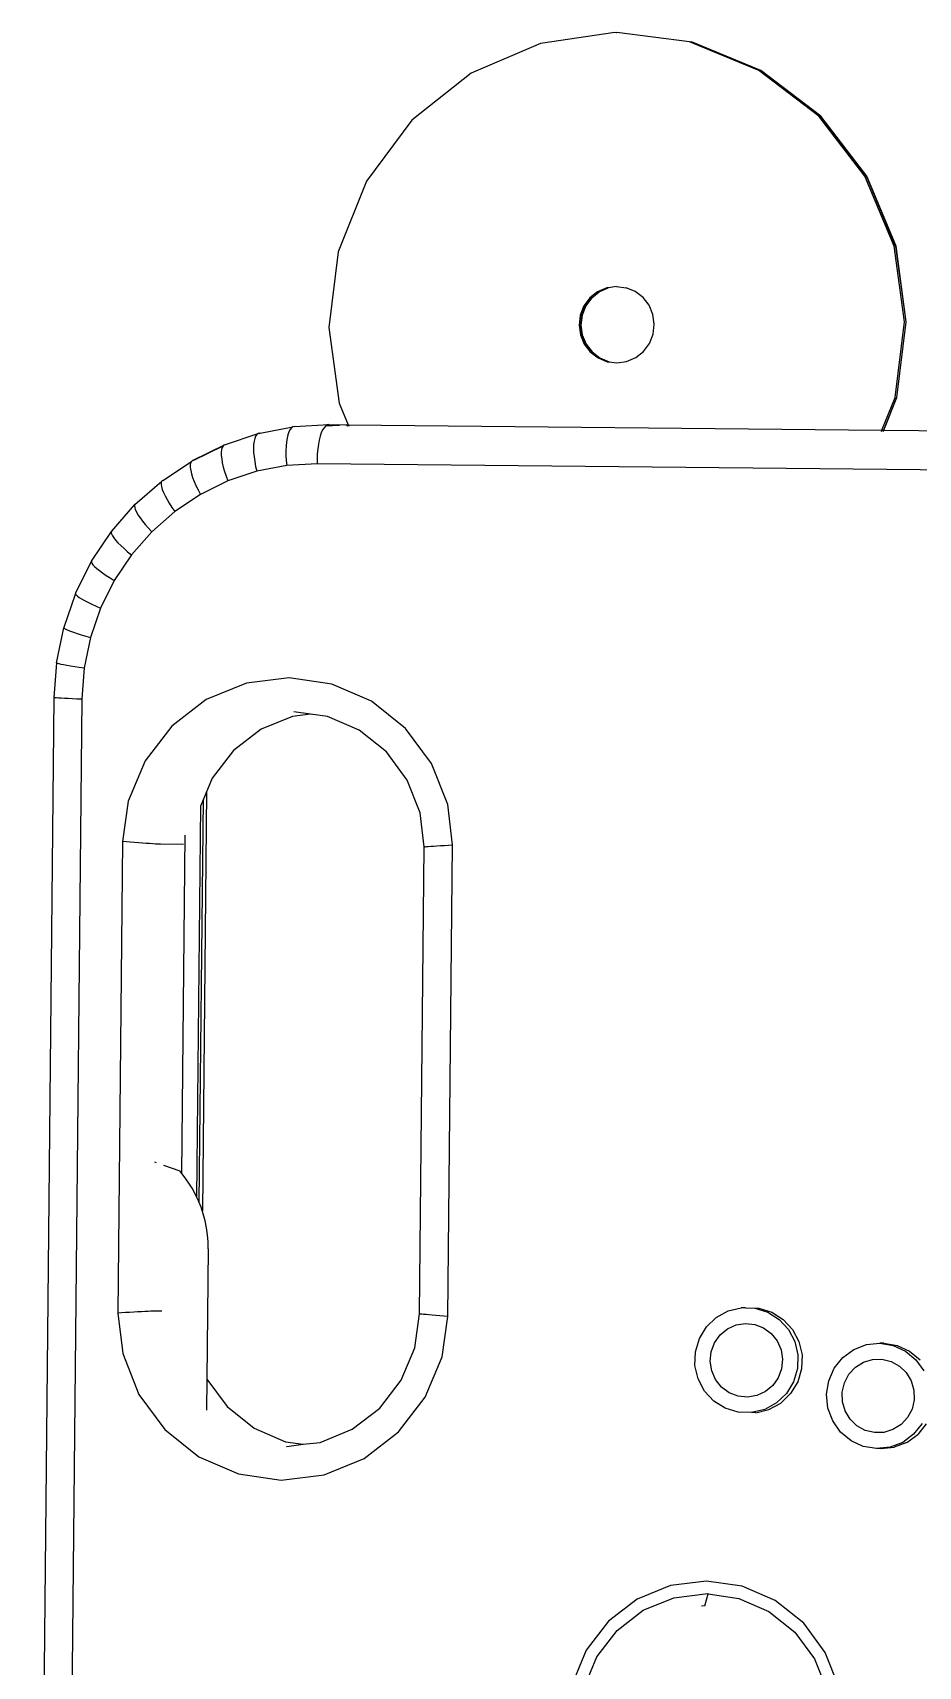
# Model space of a CAD drawing. Extents: x 3485972 to 3601240, y -625657 to -591207.
# Drawn here: x 3495404.9 to 3495538.8, y -607946.4 to -607699.4 of the extents above; entities that cross this region are included whole.
import ezdxf

# ---------------------------------------------------------------- set-up
doc = ezdxf.new("R2010")
doc.units = 0
doc.header["$LTSCALE"] = 6
doc.header["$MEASUREMENT"] = 0
doc.layers.add('medical equipment', color=171, linetype='CONTINUOUS', lineweight=25)

msp = doc.modelspace()

# ---------------------------------------------------------------- linework, layer by layer
at = {"layer": 'medical equipment'}
for p, q in [((3495481.7, -607700.99), (3495471.24, -607705.51)), ((3495492.95, -607699.37), (3495481.7, -607700.99)), ((3495493.16, -607699.4), (3495492.95, -607699.37)), ((3495493.24, -607699.37), (3495493.16, -607699.4)), ((3495504.22, -607700.77), (3495493.24, -607699.37)), ((3495514.73, -607705.07), (3495504.22, -607700.77)), ((3495504.43, -607700.79), (3495504.22, -607700.77)), ((3495504.51, -607700.76), (3495504.43, -607700.79)), ((3495504.43, -607700.79), (3495514.95, -607705.1)), ((3495515.02, -607705.07), (3495504.51, -607700.76)), ((3495471.24, -607705.51), (3495462.27, -607712.62)), ((3495523.79, -607712), (3495514.73, -607705.07)), ((3495514.95, -607705.1), (3495524, -607712.02)), ((3495524.08, -607711.99), (3495515.02, -607705.07)), ((3495462.27, -607712.62), (3495455.41, -607721.83)), ((3495530.76, -607721.07), (3495523.79, -607712)), ((3495524, -607712.02), (3495530.97, -607721.1)), ((3495531.04, -607721.07), (3495524.08, -607711.99)), ((3495535.17, -607731.67), (3495530.76, -607721.07)), ((3495530.97, -607721.1), (3495535.38, -607731.7)), ((3495535.46, -607731.67), (3495531.04, -607721.07)), ((3495455.41, -607721.83), (3495451.13, -607732.52)), ((3495451.13, -607732.52), (3495449.72, -607743.96)), ((3495536.72, -607743.09), (3495535.17, -607731.67)), ((3495535.38, -607731.7), (3495536.93, -607743.11)), ((3495537.01, -607743.08), (3495535.46, -607731.67)), ((3495490.34, -607738.55), (3495489.17, -607739.48)), ((3495489.46, -607739.48), (3495490.55, -607738.57)), ((3495491.71, -607737.96), (3495490.34, -607738.55)), ((3495490.55, -607738.57), (3495491.92, -607737.98)), ((3495491.92, -607737.98), (3495491.71, -607737.96)), ((3495492, -607737.95), (3495491.92, -607737.98)), ((3495493.18, -607737.75), (3495492, -607737.95)), ((3495493.18, -607737.75), (3495494.66, -607737.93)), ((3495496.03, -607738.49), (3495494.66, -607737.93)), ((3495497.22, -607739.4), (3495496.03, -607738.49)), ((3495488.27, -607740.68), (3495487.71, -607742.08)), ((3495488.48, -607740.71), (3495487.92, -607742.11)), ((3495488.56, -607740.68), (3495488, -607742.08)), ((3495489.17, -607739.48), (3495488.27, -607740.68)), ((3495489.38, -607739.5), (3495488.48, -607740.71)), ((3495489.46, -607739.48), (3495488.56, -607740.68)), ((3495489.38, -607739.5), (3495489.46, -607739.48)), ((3495498.13, -607740.58), (3495497.22, -607739.4)), ((3495498.71, -607741.97), (3495498.13, -607740.58)), ((3495487.71, -607742.08), (3495487.53, -607743.58)), ((3495487.53, -607743.58), (3495487.73, -607745.07)), ((3495487.92, -607742.11), (3495487.74, -607743.61)), ((3495487.74, -607743.61), (3495487.94, -607745.1)), ((3495488, -607742.08), (3495487.81, -607743.58)), ((3495487.81, -607743.58), (3495488.02, -607745.07)), ((3495498.91, -607743.47), (3495498.71, -607741.97)), ((3495498.73, -607744.96), (3495498.91, -607743.47)), ((3495535.31, -607754.53), (3495536.72, -607743.09)), ((3495536.93, -607743.11), (3495535.52, -607754.55)), ((3495535.59, -607754.52), (3495537.01, -607743.08)), ((3495449.72, -607743.96), (3495451.27, -607755.37)), ((3495487.73, -607745.07), (3495488.31, -607746.46)), ((3495487.94, -607745.1), (3495488.52, -607746.49)), ((3495488.02, -607745.07), (3495488.6, -607746.46)), ((3495498.17, -607746.36), (3495498.73, -607744.96)), ((3495488.31, -607746.46), (3495489.22, -607747.65)), ((3495488.52, -607746.49), (3495489.43, -607747.68)), ((3495488.6, -607746.46), (3495489.51, -607747.65)), ((3495489.22, -607747.65), (3495490.4, -607748.56)), ((3495489.43, -607747.68), (3495490.61, -607748.58)), ((3495489.51, -607747.65), (3495490.69, -607748.55)), ((3495490.4, -607748.56), (3495491.78, -607749.12)), ((3495490.61, -607748.58), (3495491.99, -607749.15)), ((3495490.69, -607748.55), (3495492.07, -607749.12)), ((3495494.73, -607749.09), (3495496.1, -607748.5)), ((3495496.1, -607748.5), (3495497.27, -607747.57)), ((3495497.27, -607747.57), (3495498.17, -607746.36)), ((3495491.78, -607749.12), (3495491.99, -607749.15)), ((3495491.99, -607749.15), (3495492.07, -607749.12)), ((3495492.07, -607749.12), (3495493.25, -607749.3)), ((3495493.25, -607749.3), (3495494.73, -607749.09)), ((3495451.27, -607755.37), (3495452.64, -607758.66)), ((3495533.33, -607759.46), (3495535.31, -607754.53)), ((3495535.52, -607754.55), (3495533.55, -607759.46)), ((3495533.62, -607759.46), (3495535.59, -607754.52)), ((3495433.92, -607761.7), (3495439.01, -607760)), ((3495438.5, -607760.73), (3495438.4, -607761.15)), ((3495438.64, -607760.4), (3495438.5, -607760.73)), ((3495438.81, -607760.15), (3495438.64, -607760.4)), ((3495439.01, -607760), (3495438.81, -607760.15)), ((3495439.15, -607759.97), (3495439.01, -607760)), ((3495439.15, -607759.97), (3495439.25, -607759.94)), ((3495439.31, -607759.94), (3495439.25, -607759.94)), ((3495439.31, -607759.94), (3495444.28, -607758.98)), ((3495443.39, -607760.68), (3495443.3, -607761.25)), ((3495443.52, -607760.17), (3495443.39, -607760.68)), ((3495443.67, -607759.74), (3495443.52, -607760.17)), ((3495443.85, -607759.39), (3495443.67, -607759.74)), ((3495444.06, -607759.14), (3495443.85, -607759.39)), ((3495444.28, -607758.98), (3495444.06, -607759.14)), ((3495444.52, -607758.92), (3495444.28, -607758.98)), ((3495444.52, -607758.92), (3495449.69, -607758.63)), ((3495448.24, -607760.97), (3495448.12, -607761.61)), ((3495448.39, -607760.39), (3495448.24, -607760.97)), ((3495448.57, -607759.88), (3495448.39, -607760.39)), ((3495448.76, -607759.45), (3495448.57, -607759.88)), ((3495448.98, -607759.1), (3495448.76, -607759.45)), ((3495449.21, -607758.85), (3495448.98, -607759.1)), ((3495449.24, -607758.83), (3495449.21, -607758.85)), ((3495449.45, -607758.69), (3495449.24, -607758.83)), ((3495449.24, -607758.83), (3495451.34, -607758.71)), ((3495449.69, -607758.63), (3495449.45, -607758.69)), ((3495449.69, -607758.63), (3495452.64, -607758.66)), ((3495452.35, -607758.73), (3495452.27, -607758.72)), ((3495452.59, -607758.88), (3495452.35, -607758.73)), ((3495452.64, -607758.66), (3495533.33, -607759.46)), ((3495452.66, -607758.72), (3495452.73, -607758.88)), ((3495533.24, -607759.68), (3495533.31, -607759.52)), ((3495533.33, -607759.46), (3495533.55, -607759.46)), ((3495533.53, -607759.52), (3495533.46, -607759.69)), ((3495533.53, -607759.69), (3495533.59, -607759.52)), ((3495533.55, -607759.46), (3495533.62, -607759.46)), ((3495533.62, -607759.46), (3495589.16, -607760.01)), ((3495429.08, -607764.07), (3495433.92, -607761.7)), ((3495429.3, -607764.02), (3495433.73, -607761.85)), ((3495433.5, -607762.41), (3495433.45, -607762.81)), ((3495433.45, -607762.81), (3495433.45, -607763.29)), ((3495433.45, -607763.29), (3495433.51, -607763.83)), ((3495433.59, -607762.09), (3495433.5, -607762.41)), ((3495433.73, -607761.85), (3495433.59, -607762.09)), ((3495433.92, -607761.7), (3495433.73, -607761.85)), ((3495438.34, -607761.65), (3495438.32, -607762.21)), ((3495438.32, -607762.21), (3495438.34, -607762.83)), ((3495438.4, -607761.15), (3495438.34, -607761.65)), ((3495438.34, -607762.83), (3495438.4, -607763.51)), ((3495443.24, -607761.89), (3495443.21, -607762.58)), ((3495443.21, -607762.58), (3495443.22, -607763.31)), ((3495443.22, -607763.31), (3495443.26, -607764.06)), ((3495443.3, -607761.25), (3495443.24, -607761.89)), ((3495447.96, -607763.04), (3495447.93, -607763.79)), ((3495448.03, -607762.31), (3495447.96, -607763.04)), ((3495448.12, -607761.61), (3495448.03, -607762.31)), ((3495424.6, -607767.07), (3495428.92, -607764.21)), ((3495428.81, -607764.43), (3495428.75, -607764.74)), ((3495428.75, -607764.74), (3495428.76, -607765.11)), ((3495428.76, -607765.11), (3495428.82, -607765.56)), ((3495428.92, -607764.21), (3495428.81, -607764.43)), ((3495428.82, -607765.56), (3495428.94, -607766.06)), ((3495429.08, -607764.07), (3495428.92, -607764.21)), ((3495429.3, -607764.02), (3495429.08, -607764.07)), ((3495433.51, -607763.83), (3495433.6, -607764.42)), ((3495433.6, -607764.42), (3495433.75, -607765.06)), ((3495433.75, -607765.06), (3495433.94, -607765.74)), ((3495433.94, -607765.74), (3495434.17, -607766.44)), ((3495438.81, -607765.69), (3495434.43, -607767.16)), ((3495438.4, -607763.51), (3495438.5, -607764.21)), ((3495438.5, -607764.21), (3495438.64, -607764.95)), ((3495438.64, -607764.95), (3495438.81, -607765.69)), ((3495443.33, -607764.82), (3495438.81, -607765.69)), ((3495443.26, -607764.06), (3495443.33, -607764.82)), ((3495447.93, -607764.56), (3495443.33, -607764.82)), ((3495447.93, -607763.79), (3495447.93, -607764.56)), ((3495589.4, -607765.98), (3495447.93, -607764.56)), ((3495420.4, -607770.74), (3495424.45, -607767.19)), ((3495424.36, -607767.4), (3495424.35, -607767.67)), ((3495424.35, -607767.67), (3495424.4, -607768.02)), ((3495424.45, -607767.19), (3495424.36, -607767.4)), ((3495424.4, -607768.02), (3495424.52, -607768.43)), ((3495424.6, -607767.07), (3495424.45, -607767.19)), ((3495428.94, -607766.06), (3495429.11, -607766.62)), ((3495429.11, -607766.62), (3495429.34, -607767.23)), ((3495429.34, -607767.23), (3495429.61, -607767.86)), ((3495429.61, -607767.86), (3495429.93, -607768.52)), ((3495434.43, -607767.16), (3495430.28, -607769.19)), ((3495434.17, -607766.44), (3495434.43, -607767.16)), ((3495416.83, -607774.8), (3495420.4, -607770.74)), ((3495420.4, -607770.74), (3495420.34, -607770.93)), ((3495424.52, -607768.43), (3495424.7, -607768.89)), ((3495424.7, -607768.89), (3495424.94, -607769.41)), ((3495424.94, -607769.41), (3495425.24, -607769.96)), ((3495425.24, -607769.96), (3495425.59, -607770.54)), ((3495425.59, -607770.54), (3495425.99, -607771.15)), ((3495430.28, -607769.19), (3495426.43, -607771.77)), ((3495429.93, -607768.52), (3495430.28, -607769.19)), ((3495420.34, -607770.93), (3495420.36, -607771.17)), ((3495420.36, -607771.17), (3495420.45, -607771.48)), ((3495420.45, -607771.48), (3495420.62, -607771.85)), ((3495420.62, -607771.85), (3495420.85, -607772.26)), ((3495420.85, -607772.26), (3495421.16, -607772.72)), ((3495421.16, -607772.72), (3495421.53, -607773.22)), ((3495421.53, -607773.22), (3495421.95, -607773.74)), ((3495426.43, -607771.77), (3495422.93, -607774.83)), ((3495425.99, -607771.15), (3495426.43, -607771.77)), ((3495413.82, -607779.3), (3495416.83, -607774.8)), ((3495416.83, -607774.8), (3495416.8, -607774.96)), ((3495416.8, -607774.96), (3495416.85, -607775.17)), ((3495416.85, -607775.17), (3495416.98, -607775.44)), ((3495416.98, -607775.44), (3495417.19, -607775.75)), ((3495417.19, -607775.75), (3495417.47, -607776.11)), ((3495422.93, -607774.83), (3495419.86, -607778.33)), ((3495421.95, -607773.74), (3495422.42, -607774.28)), ((3495422.42, -607774.28), (3495422.93, -607774.83)), ((3495417.47, -607776.11), (3495417.83, -607776.51)), ((3495417.83, -607776.51), (3495418.26, -607776.94)), ((3495418.26, -607776.94), (3495418.75, -607777.39)), ((3495418.75, -607777.39), (3495419.28, -607777.85)), ((3495419.28, -607777.85), (3495419.86, -607778.33)), ((3495411.41, -607784.16), (3495413.82, -607779.3)), ((3495413.82, -607779.3), (3495413.8, -607779.43)), ((3495413.8, -607779.43), (3495413.88, -607779.61)), ((3495413.88, -607779.61), (3495414.04, -607779.83)), ((3495414.04, -607779.83), (3495414.29, -607780.09)), ((3495414.29, -607780.09), (3495414.62, -607780.38)), ((3495414.62, -607780.38), (3495415.02, -607780.71)), ((3495415.02, -607780.71), (3495415.5, -607781.06)), ((3495419.86, -607778.33), (3495417.26, -607782.21)), ((3495417.26, -607782.21), (3495415.19, -607786.4)), ((3495415.5, -607781.06), (3495416.04, -607781.43)), ((3495416.04, -607781.43), (3495416.63, -607781.82)), ((3495416.63, -607781.82), (3495417.26, -607782.21)), ((3495409.68, -607789.29), (3495411.41, -607784.26)), ((3495411.41, -607784.16), (3495411.41, -607784.26)), ((3495411.41, -607784.26), (3495411.5, -607784.4)), ((3495411.5, -607784.4), (3495411.69, -607784.57)), ((3495411.69, -607784.57), (3495411.97, -607784.77)), ((3495411.97, -607784.77), (3495412.33, -607784.99)), ((3495412.33, -607784.99), (3495412.77, -607785.24)), ((3495412.77, -607785.24), (3495413.29, -607785.51)), ((3495413.29, -607785.51), (3495413.87, -607785.8)), ((3495415.19, -607786.4), (3495413.66, -607790.83)), ((3495413.87, -607785.8), (3495414.51, -607786.1)), ((3495414.51, -607786.1), (3495415.19, -607786.4)), ((3495408.55, -607794.64), (3495409.65, -607789.37)), ((3495409.68, -607789.29), (3495409.64, -607789.31)), ((3495409.64, -607789.31), (3495409.65, -607789.37)), ((3495409.65, -607789.37), (3495409.76, -607789.46)), ((3495409.76, -607789.46), (3495409.96, -607789.58)), ((3495409.96, -607789.58), (3495410.26, -607789.71)), ((3495410.26, -607789.71), (3495410.65, -607789.87)), ((3495410.65, -607789.87), (3495411.12, -607790.04)), ((3495411.12, -607790.04), (3495411.67, -607790.23)), ((3495411.67, -607790.23), (3495412.28, -607790.42)), ((3495412.28, -607790.42), (3495412.95, -607790.62)), ((3495412.95, -607790.62), (3495413.66, -607790.83)), ((3495413.66, -607790.83), (3495412.72, -607795.43)), ((3495408.17, -607799.89), (3495408.56, -607794.67)), ((3495408.55, -607794.64), (3495408.56, -607794.67)), ((3495408.56, -607794.67), (3495408.68, -607794.72)), ((3495408.68, -607794.72), (3495408.9, -607794.78)), ((3495408.9, -607794.78), (3495409.21, -607794.85)), ((3495409.21, -607794.85), (3495409.61, -607794.93)), ((3495409.61, -607794.93), (3495410.1, -607795.02)), ((3495410.1, -607795.02), (3495410.67, -607795.11)), ((3495410.67, -607795.11), (3495411.3, -607795.21)), ((3495411.3, -607795.21), (3495411.98, -607795.32)), ((3495411.98, -607795.32), (3495412.72, -607795.43)), ((3495412.72, -607795.43), (3495412.37, -607800.11)), ((3495437.24, -607797.74), (3495431.18, -607800.22)), ((3495443.72, -607796.93), (3495437.24, -607797.74)), ((3495450.18, -607797.87), (3495443.72, -607796.93)), ((3495456.18, -607800.47), (3495450.18, -607797.87)), ((3495404.93, -608123.94), (3495408.17, -607799.89)), ((3495408.17, -607799.89), (3495408.29, -607799.9)), ((3495408.29, -607799.9), (3495408.51, -607799.92)), ((3495408.51, -607799.92), (3495408.83, -607799.94)), ((3495408.83, -607799.94), (3495409.24, -607799.96)), ((3495412.37, -607800.11), (3495409.13, -608123.8)), ((3495409.24, -607799.96), (3495409.73, -607799.99)), ((3495409.73, -607799.99), (3495410.3, -607800.02)), ((3495410.3, -607800.02), (3495410.94, -607800.05)), ((3495410.94, -607800.05), (3495411.63, -607800.08)), ((3495411.63, -607800.08), (3495412.37, -607800.11)), ((3495431.18, -607800.22), (3495425.96, -607804.22)), ((3495461.32, -607804.58), (3495456.18, -607800.47)), ((3495444.23, -607802.75), (3495439.49, -607804.7)), ((3495446.91, -607802.41), (3495444.23, -607802.75)), ((3495446.91, -607802.41), (3495444.43, -607802.05)), ((3495449.48, -607802.75), (3495446.91, -607802.41)), ((3495454.3, -607804.84), (3495449.48, -607802.75)), ((3495425.96, -607804.22), (3495421.94, -607809.46)), ((3495439.49, -607804.7), (3495435.31, -607807.9)), ((3495458.41, -607808.13), (3495454.3, -607804.84)), ((3495465.24, -607809.9), (3495461.32, -607804.58)), ((3495435.31, -607807.9), (3495432.09, -607812.1)), ((3495421.94, -607809.46), (3495419.38, -607815.59)), ((3495461.55, -607812.39), (3495458.41, -607808.13)), ((3495467.68, -607816.07), (3495465.24, -607809.9)), ((3495432.09, -607812.1), (3495430.75, -607815.3)), ((3495463.51, -607817.34), (3495461.55, -607812.39)), ((3495430.09, -607876.24), (3495430.75, -607815.3)), ((3495430.75, -607815.3), (3495430.35, -607816.24)), ((3495431.22, -607814.17), (3495430.59, -607877.59)), ((3495419.38, -607815.59), (3495418.53, -607821.7)), ((3495429.76, -607875.51), (3495430.35, -607816.24)), ((3495464.14, -607822.48), (3495463.51, -607817.34)), ((3495468.41, -607822.2), (3495467.68, -607816.07)), ((3495418.53, -607821.7), (3495417.81, -607892.98)), ((3495419.1, -607821.75), (3495418.53, -607821.7)), ((3495419.69, -607821.79), (3495419.1, -607821.75)), ((3495420.3, -607821.84), (3495419.69, -607821.79)), ((3495420.92, -607821.88), (3495420.3, -607821.84)), ((3495421.51, -607821.93), (3495420.92, -607821.88)), ((3495422.08, -607821.97), (3495421.51, -607821.93)), ((3495422.61, -607822), (3495422.08, -607821.97)), ((3495423.09, -607822.03), (3495422.61, -607822)), ((3495423.5, -607822.06), (3495423.09, -607822.03)), ((3495423.84, -607822.07), (3495423.5, -607822.06)), ((3495424.09, -607822.09), (3495423.84, -607822.07)), ((3495424.26, -607822.09), (3495424.09, -607822.09)), ((3495427.71, -607822.13), (3495424.26, -607822.09)), ((3495427.47, -607871.86), (3495427.98, -607820.7)), ((3495463.43, -607893.11), (3495464.14, -607822.48)), ((3495464.19, -607822.49), (3495464.14, -607822.48)), ((3495464.19, -607822.49), (3495464.25, -607822.46)), ((3495464.25, -607822.49), (3495464.19, -607822.49)), ((3495464.25, -607822.46), (3495464.45, -607822.45)), ((3495464.45, -607822.45), (3495464.74, -607822.42)), ((3495464.74, -607822.42), (3495465.11, -607822.4)), ((3495465.11, -607822.4), (3495465.55, -607822.37)), ((3495465.55, -607822.37), (3495466.05, -607822.34)), ((3495466.05, -607822.34), (3495466.6, -607822.3)), ((3495466.6, -607822.3), (3495467.19, -607822.27)), ((3495467.19, -607822.27), (3495467.79, -607822.23)), ((3495467.69, -607893.48), (3495468.41, -607822.2)), ((3495467.79, -607822.23), (3495468.41, -607822.2)), ((3495423.36, -607870.11), (3495423.61, -607870.2)), ((3495424.7, -607870.6), (3495427.16, -607871.48)), ((3495427.47, -607871.86), (3495427.16, -607871.48)), ((3495427.83, -607872.31), (3495427.47, -607871.86)), ((3495428.45, -607873.18), (3495427.83, -607872.31)), ((3495429.02, -607874.09), (3495428.45, -607873.18)), ((3495429.53, -607875.03), (3495429.02, -607874.09)), ((3495429.76, -607875.51), (3495429.53, -607875.03)), ((3495429.99, -607875.99), (3495429.76, -607875.51)), ((3495430.09, -607876.24), (3495429.99, -607875.99)), ((3495430.39, -607876.98), (3495430.09, -607876.24)), ((3495430.72, -607878), (3495430.39, -607876.98)), ((3495431, -607879.03), (3495430.72, -607878)), ((3495431.21, -607880.08), (3495431, -607879.03)), ((3495431.36, -607881.14), (3495431.21, -607880.08)), ((3495431.45, -607882.2), (3495431.36, -607881.14)), ((3495431.47, -607883.27), (3495431.27, -607902.97)), ((3495431.47, -607883.27), (3495431.45, -607882.2)), ((3495418.38, -607892.94), (3495417.81, -607892.98)), ((3495417.81, -607892.98), (3495418.54, -607899.11)), ((3495418.98, -607892.91), (3495418.38, -607892.94)), ((3495419.59, -607892.88), (3495418.98, -607892.91)), ((3495420.21, -607892.84), (3495419.59, -607892.88)), ((3495420.8, -607892.81), (3495420.21, -607892.84)), ((3495421.38, -607892.79), (3495420.8, -607892.81)), ((3495421.91, -607892.76), (3495421.38, -607892.79)), ((3495422.38, -607892.74), (3495421.91, -607892.76)), ((3495422.79, -607892.72), (3495422.38, -607892.74)), ((3495423.13, -607892.71), (3495422.79, -607892.72)), ((3495423.38, -607892.71), (3495423.13, -607892.71)), ((3495423.55, -607892.7), (3495423.38, -607892.71)), ((3495424.48, -607892.71), (3495423.55, -607892.7)), ((3495462.7, -607898.24), (3495463.43, -607893.11)), ((3495463.43, -607893.11), (3495463.48, -607893.1)), ((3495463.48, -607893.1), (3495463.54, -607893.1)), ((3495463.54, -607893.13), (3495463.48, -607893.1)), ((3495463.75, -607893.15), (3495463.54, -607893.13)), ((3495464.04, -607893.18), (3495463.75, -607893.15)), ((3495464.41, -607893.22), (3495464.04, -607893.18)), ((3495464.84, -607893.25), (3495464.41, -607893.22)), ((3495465.34, -607893.3), (3495464.84, -607893.25)), ((3495465.89, -607893.34), (3495465.34, -607893.3)), ((3495466.48, -607893.39), (3495465.89, -607893.34)), ((3495467.08, -607893.43), (3495466.48, -607893.39)), ((3495466.84, -607899.59), (3495467.69, -607893.48)), ((3495467.69, -607893.48), (3495467.08, -607893.43)), ((3495506.79, -607895.07), (3495508.28, -607893.65)), ((3495508.28, -607893.65), (3495510.07, -607892.66)), ((3495510.07, -607892.66), (3495512.06, -607892.18)), ((3495512.68, -607892.19), (3495512.06, -607892.18)), ((3495512.68, -607892.19), (3495514.1, -607892.25)), ((3495514.1, -607892.25), (3495516.05, -607892.85)), ((3495514.1, -607892.25), (3495514.72, -607892.25)), ((3495514.72, -607892.25), (3495516.68, -607892.85)), ((3495516.05, -607892.85), (3495517.79, -607893.94)), ((3495516.68, -607892.85), (3495518.41, -607893.95)), ((3495517.79, -607893.94), (3495519.18, -607895.46)), ((3495518.41, -607893.95), (3495519.81, -607895.46)), ((3495505.13, -607898.83), (3495505.72, -607896.84)), ((3495505.72, -607896.84), (3495506.79, -607895.07)), ((3495508.03, -607897.46), (3495508.87, -607896.28)), ((3495508.87, -607896.28), (3495509.97, -607895.36)), ((3495509.97, -607895.36), (3495511.28, -607894.77)), ((3495511.28, -607894.77), (3495512.69, -607894.54)), ((3495512.69, -607894.54), (3495514.11, -607894.69)), ((3495514.11, -607894.69), (3495515.44, -607895.21)), ((3495515.44, -607895.21), (3495516.6, -607896.06)), ((3495516.6, -607896.06), (3495517.5, -607897.19)), ((3495519.18, -607895.46), (3495520.15, -607897.29)), ((3495519.81, -607895.46), (3495520.77, -607897.3)), ((3495418.54, -607899.11), (3495420.98, -607905.28)), ((3495460.65, -607903.14), (3495462.7, -607898.24)), ((3495505.06, -607900.91), (3495505.13, -607898.83)), ((3495507.37, -607900.27), (3495507.52, -607898.82)), ((3495507.52, -607898.82), (3495508.03, -607897.46)), ((3495517.5, -607897.19), (3495518.08, -607898.52)), ((3495518.08, -607898.52), (3495518.31, -607899.96)), ((3495520.15, -607897.29), (3495520.62, -607899.31)), ((3495520.62, -607899.31), (3495520.55, -607901.39)), ((3495520.77, -607897.3), (3495521.24, -607899.32)), ((3495521.24, -607899.32), (3495521.18, -607901.4)), ((3495527.41, -607899.7), (3495529.06, -607898.49)), ((3495529.06, -607898.49), (3495530.97, -607897.75)), ((3495530.97, -607897.75), (3495533, -607897.54)), ((3495533, -607897.54), (3495535.01, -607897.88)), ((3495533.63, -607897.55), (3495533, -607897.54)), ((3495533.63, -607897.55), (3495535.64, -607897.88)), ((3495535.01, -607897.88), (3495536.87, -607898.73)), ((3495535.64, -607897.88), (3495537.5, -607898.74)), ((3495536.87, -607898.73), (3495538.45, -607900.05)), ((3495537.5, -607898.74), (3495539.08, -607900.05)), ((3495464.28, -607905.71), (3495466.84, -607899.59)), ((3495505.53, -607902.94), (3495505.06, -607900.91)), ((3495507.6, -607901.71), (3495507.37, -607900.27)), ((3495508.18, -607903.04), (3495507.6, -607901.71)), ((3495518.16, -607901.4), (3495517.65, -607902.76)), ((3495518.31, -607899.96), (3495518.16, -607901.4)), ((3495520.55, -607901.39), (3495519.96, -607903.39)), ((3495521.18, -607901.4), (3495520.59, -607903.39)), ((3495525.28, -607903.21), (3495526.12, -607901.32)), ((3495526.12, -607901.32), (3495527.41, -607899.7)), ((3495528.33, -607902.24), (3495529.31, -607901.18)), ((3495529.31, -607901.18), (3495530.53, -607900.42)), ((3495530.53, -607900.42), (3495531.89, -607900)), ((3495531.89, -607900), (3495533.32, -607899.96)), ((3495533.32, -607899.96), (3495534.71, -607900.3)), ((3495534.71, -607900.3), (3495535.97, -607900.99)), ((3495535.97, -607900.99), (3495537.01, -607901.99)), ((3495538.45, -607900.05), (3495539.65, -607901.74)), ((3495431.27, -607902.97), (3495431.22, -607907.67)), ((3495431.27, -607902.97), (3495434.32, -607907.11)), ((3495457.42, -607907.34), (3495460.65, -607903.14)), ((3495506.5, -607904.77), (3495505.53, -607902.94)), ((3495509.08, -607904.17), (3495508.18, -607903.04)), ((3495510.24, -607905.02), (3495509.08, -607904.17)), ((3495516.82, -607903.94), (3495515.71, -607904.86)), ((3495517.65, -607902.76), (3495516.82, -607903.94)), ((3495519.96, -607903.39), (3495518.89, -607905.16)), ((3495520.59, -607903.39), (3495519.52, -607905.16)), ((3495524.95, -607905.27), (3495525.28, -607903.21)), ((3495527.32, -607904.94), (3495527.65, -607903.52)), ((3495527.65, -607903.52), (3495528.33, -607902.24)), ((3495537.01, -607901.99), (3495537.75, -607903.23)), ((3495537.75, -607903.23), (3495538.16, -607904.62)), ((3495420.98, -607905.28), (3495424.9, -607910.6)), ((3495460.26, -607910.96), (3495464.28, -607905.71)), ((3495507.89, -607906.29), (3495506.5, -607904.77)), ((3495509.63, -607907.38), (3495507.89, -607906.29)), ((3495511.57, -607905.54), (3495510.24, -607905.02)), ((3495512.99, -607905.69), (3495511.57, -607905.54)), ((3495514.4, -607905.46), (3495512.99, -607905.69)), ((3495515.71, -607904.86), (3495514.4, -607905.46)), ((3495517.4, -607906.58), (3495515.61, -607907.57)), ((3495516.23, -607907.57), (3495518.03, -607906.59)), ((3495518.89, -607905.16), (3495517.4, -607906.58)), ((3495518.03, -607906.59), (3495519.52, -607905.16)), ((3495525.15, -607907.34), (3495524.95, -607905.27)), ((3495527.36, -607906.39), (3495527.32, -607904.94)), ((3495527.77, -607907.79), (3495527.36, -607906.39)), ((3495538.2, -607906.08), (3495537.87, -607907.5)), ((3495538.16, -607904.62), (3495538.2, -607906.08)), ((3495434.32, -607907.11), (3495438.43, -607910.4)), ((3495453.24, -607910.55), (3495457.42, -607907.34)), ((3495511.58, -607907.98), (3495509.63, -607907.38)), ((3495513.62, -607908.04), (3495511.58, -607907.98)), ((3495515.61, -607907.57), (3495513.62, -607908.04)), ((3495514.25, -607908.05), (3495513.62, -607908.04)), ((3495514.25, -607908.05), (3495516.23, -607907.57)), ((3495525.88, -607909.28), (3495525.15, -607907.34)), ((3495528.52, -607909.03), (3495527.77, -607907.79)), ((3495529.55, -607910.03), (3495528.52, -607909.03)), ((3495537.19, -607908.78), (3495536.21, -607909.84)), ((3495537.87, -607907.5), (3495537.19, -607908.78)), ((3495424.9, -607910.6), (3495430.04, -607914.71)), ((3495438.43, -607910.4), (3495443.15, -607912.45)), ((3495448.39, -607912.54), (3495453.24, -607910.55)), ((3495455.04, -607914.96), (3495460.26, -607910.96)), ((3495527.07, -607910.97), (3495525.88, -607909.28)), ((3495528.65, -607912.29), (3495527.07, -607910.97)), ((3495530.81, -607910.72), (3495529.55, -607910.03)), ((3495532.2, -607911.06), (3495530.81, -607910.72)), ((3495533.63, -607911.02), (3495532.2, -607911.06)), ((3495534.99, -607910.6), (3495533.63, -607911.02)), ((3495536.21, -607909.84), (3495534.99, -607910.6)), ((3495538.11, -607911.31), (3495536.46, -607912.53)), ((3495537.08, -607912.53), (3495538.74, -607911.32)), ((3495539.4, -607909.7), (3495538.11, -607911.31)), ((3495540.03, -607909.71), (3495538.74, -607911.32)), ((3495443.15, -607912.45), (3495445.81, -607912.83)), ((3495443.31, -607913.14), (3495443.37, -607913.14)), ((3495443.37, -607913.14), (3495445.81, -607912.83)), ((3495445.81, -607912.83), (3495448.39, -607912.54)), ((3495530.51, -607913.14), (3495528.65, -607912.29)), ((3495532.52, -607913.47), (3495530.51, -607913.14)), ((3495534.55, -607913.27), (3495532.52, -607913.47)), ((3495533.14, -607913.48), (3495532.52, -607913.47)), ((3495533.14, -607913.48), (3495535.17, -607913.27)), ((3495536.46, -607912.53), (3495534.55, -607913.27)), ((3495537.08, -607912.53), (3495535.17, -607913.27)), ((3495430.04, -607914.71), (3495436.04, -607917.31)), ((3495448.98, -607917.44), (3495455.04, -607914.96)), ((3495436.04, -607917.31), (3495442.5, -607918.25)), ((3495442.5, -607918.25), (3495448.98, -607917.44)), ((3495506.79, -607933.5), (3495501.38, -607934.17)), ((3495512.19, -607934.28), (3495506.79, -607933.5)), ((3495496.33, -607936.25), (3495491.97, -607939.59)), ((3495501.38, -607934.17), (3495496.33, -607936.25)), ((3495497.25, -607937.92), (3495501.85, -607936.03)), ((3495501.85, -607936.03), (3495507.02, -607935.39)), ((3495506.53, -607937.24), (3495507.03, -607935.46)), ((3495507.03, -607935.46), (3495507, -607935.45)), ((3495507.02, -607935.39), (3495507.03, -607935.46)), ((3495507.03, -607935.46), (3495511.68, -607936.13)), ((3495511.68, -607936.13), (3495516.24, -607938.11)), ((3495517.2, -607936.46), (3495512.19, -607934.28)), ((3495493.29, -607940.96), (3495497.25, -607937.92)), ((3495506.53, -607937.24), (3495506.05, -607937.3)), ((3495516.24, -607938.11), (3495520.14, -607941.23)), ((3495521.49, -607939.88), (3495517.2, -607936.46)), ((3495491.97, -607939.59), (3495488.61, -607943.96)), ((3495490.23, -607944.94), (3495493.29, -607940.96)), ((3495520.14, -607941.23), (3495523.12, -607945.27)), ((3495524.76, -607944.32), (3495521.49, -607939.88)), ((3495488.61, -607943.96), (3495486.48, -607949.08)), ((3495488.29, -607949.59), (3495490.23, -607944.94)), ((3495523.12, -607945.27), (3495524.97, -607949.96)), ((3495526.79, -607949.48), (3495524.76, -607944.32))]:
    msp.add_line(p, q, dxfattribs=at)

doc.saveas('drawing.dxf')
